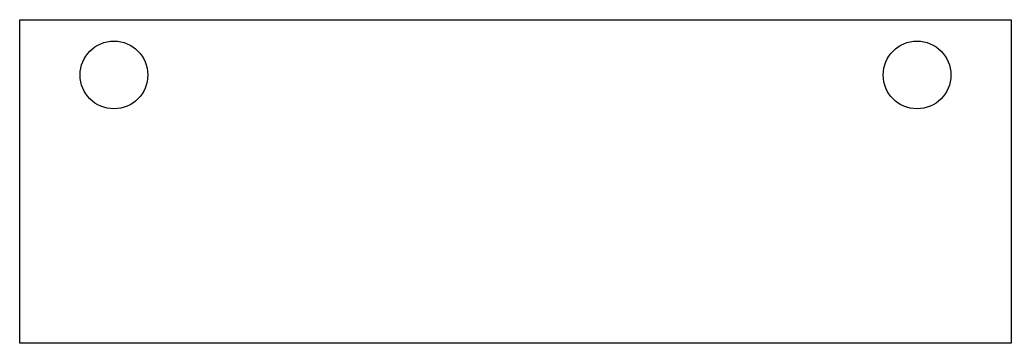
# Model space of a CAD drawing. Header units: millimetres. Extents: x -197 to 198, y 6 to 135.
import ezdxf

# ---------------------------------------------------------------- set-up
doc = ezdxf.new("R2010")
doc.units = ezdxf.units.MM
doc.layers.get('0').update_dxf_attribs({"linetype": 'CONTINUOUS'})

msp = doc.modelspace()

# ---------------------------------------------------------------- linework, layer by layer
msp.add_lwpolyline([(-197.5, 6), (-197.5, 135), (197.5, 135), (197.5, 6)], close=True)
for centre in [(-160, 113), (160, 113)]:
    msp.add_circle(centre, 13.5)

doc.saveas('drawing.dxf')
